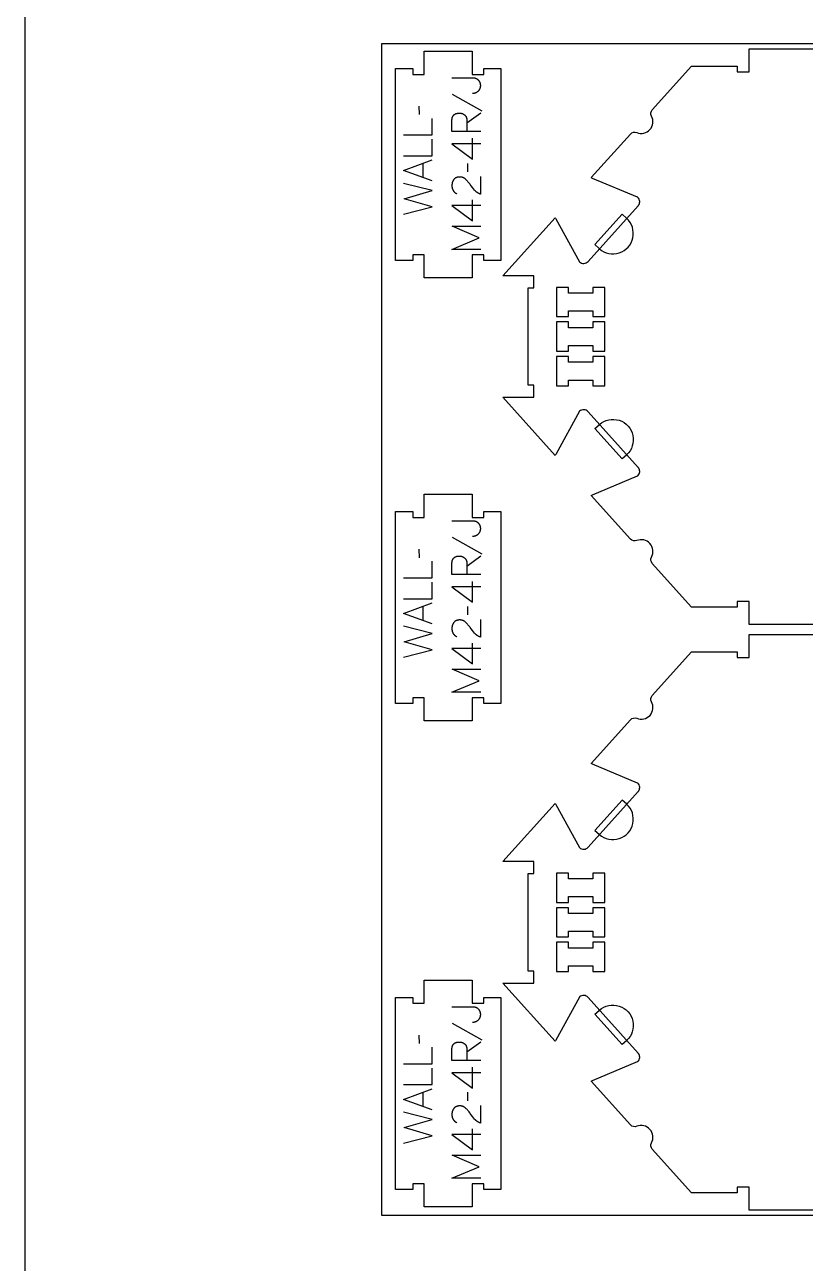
# Model space of a CAD drawing. Extents: x 0 to 4485, y 0 to 10771.
# Drawn here: x 0 to 813, y 5619 to 6909 of the extents above; entities that cross this region are included whole.
import ezdxf

# ---------------------------------------------------------------- set-up
doc = ezdxf.new("R2010")
doc.units = 0
for name, color, linetype in [('0_SHEET_SPRUCEPLY_2440X122', 1, 'CONTINUOUS'), ('1_ANYTOOL_1MMDEEP_LABELS_S', 2, 'CONTINUOUS'), ('3_ANYTOOL_CUTTHROUGH_INSID', 4, 'CONTINUOUS'), ('4_ANYTOOL_CUTTHROUGH_OUTSI', 5, 'CONTINUOUS'), ('5_ANYTOOL_HALF_MILL_9MM_IN', 3, 'CONTINUOUS'), ('DONOTCUT', 7, 'CONTINUOUS')]:
    doc.layers.add(name, color=color, linetype=linetype)

msp = doc.modelspace()

# ---------------------------------------------------------------- linework, layer by layer
at = {"layer": '0_SHEET_SPRUCEPLY_2440X122'}
msp.add_lwpolyline([(371.7, 6889.4), (371.7, 5669.4), (2811.7, 5669.4), (2811.7, 6889.4)], close=True, dxfattribs=at)
at = {"layer": '1_ANYTOOL_1MMDEEP_LABELS_S', "color": 2}
for points in [[(466.6, 6837.9), (466.8, 6837.9), (467, 6837.9), (467.2, 6837.9), (467.4, 6837.9), (467.6, 6837.9), (467.8, 6838), (468, 6838), (468.2, 6838), (468.4, 6838.1), (468.6, 6838.1), (468.8, 6838.1), (469, 6838.2), (469.2, 6838.2), (469.4, 6838.3), (469.5, 6838.4), (469.7, 6838.4), (469.9, 6838.5), (470.1, 6838.6), (470.3, 6838.7), (470.5, 6838.7), (470.6, 6838.8), (470.8, 6838.9), (471, 6839), (471.2, 6839.1), (471.3, 6839.2), (471.5, 6839.3), (471.7, 6839.5), (471.8, 6839.6), (472, 6839.7), (472.2, 6839.8), (472.3, 6840), (472.5, 6840.1), (472.7, 6840.2), (472.8, 6840.4), (473, 6840.5), (473.1, 6840.7), (473.2, 6840.8), (473.4, 6841), (473.5, 6841.1), (473.6, 6841.3), (473.7, 6841.4), (473.9, 6841.6), (474, 6841.8), (474.1, 6841.9), (474.2, 6842.1), (474.3, 6842.3), (474.3, 6842.5), (474.4, 6842.6), (474.5, 6842.8), (474.6, 6843), (474.6, 6843.2), (474.7, 6843.4), (474.8, 6843.6), (474.8, 6843.8), (474.9, 6844), (474.9, 6844.2), (474.9, 6844.4), (475, 6844.6), (475, 6844.8), (475, 6845), (475, 6845.2), (475.1, 6845.5), (475.1, 6845.7), (475.1, 6845.9), (475.1, 6846.1), (475.1, 6846.3), (475, 6846.5), (475, 6846.7), (475, 6846.9), (475, 6847.1), (475, 6847.3), (474.9, 6847.5), (474.9, 6847.7), (474.8, 6847.9), (474.8, 6848.1), (474.7, 6848.3), (474.7, 6848.5), (474.6, 6848.7), (474.6, 6848.8), (474.5, 6849), (474.4, 6849.2), (474.3, 6849.3), (474.2, 6849.5), (474.1, 6849.7), (474.1, 6849.8), (474, 6850), (473.9, 6850.2), (473.7, 6850.3), (473.6, 6850.5), (473.5, 6850.6), (473.4, 6850.8), (473.3, 6850.9), (473.1, 6851.1), (473, 6851.2), (472.9, 6851.3), (472.7, 6851.5), (472.6, 6851.6), (472.4, 6851.7), (472.3, 6851.9), (472.1, 6852), (471.9, 6852.1), (471.8, 6852.2), (471.6, 6852.3), (471.5, 6852.4), (471.3, 6852.5), (471.1, 6852.6), (471, 6852.7), (470.8, 6852.8), (470.6, 6852.9), (470.5, 6852.9), (470.3, 6853), (470.1, 6853.1), (469.9, 6853.1), (469.7, 6853.2), (469.5, 6853.3), (469.4, 6853.3), (469.2, 6853.4), (469, 6853.4), (468.8, 6853.4), (468.6, 6853.5), (468.4, 6853.5), (468.2, 6853.5), (468, 6853.6), (467.8, 6853.6), (467.6, 6853.6), (467.4, 6853.6), (467.2, 6853.6), (467, 6853.6), (445.1, 6853.6)], [(445.5, 6836.8), (476.3, 6819.6)], [(410.7, 6824.4), (410.8, 6815.6)], [(394.6, 6794.6), (424.6, 6794.6), (424.6, 6811.7)], [(475.1, 6797.9), (445.1, 6797.9), (445.1, 6809.2), (445.1, 6809.7), (445.1, 6810.2), (445.1, 6810.4), (445.1, 6810.6), (445.2, 6810.9), (445.2, 6811.1), (445.2, 6811.3), (445.3, 6811.5), (445.3, 6811.7), (445.3, 6811.9), (445.4, 6812.1), (445.4, 6812.3), (445.5, 6812.5), (445.6, 6812.7), (445.6, 6812.9), (445.7, 6813.1), (445.8, 6813.2), (445.8, 6813.4), (445.9, 6813.6), (446, 6813.8), (446.1, 6813.9), (446.2, 6814.1), (446.3, 6814.2), (446.4, 6814.4), (446.5, 6814.5), (446.6, 6814.7), (446.7, 6814.8), (446.8, 6814.9), (446.9, 6815.1), (447, 6815.2), (447.2, 6815.3), (447.3, 6815.4), (447.4, 6815.5), (447.6, 6815.7), (447.7, 6815.8), (447.8, 6815.9), (448, 6816), (448.1, 6816.1), (448.3, 6816.2), (448.4, 6816.2), (448.6, 6816.3), (448.8, 6816.4), (448.9, 6816.5), (449.1, 6816.6), (449.3, 6816.6), (449.5, 6816.7), (449.7, 6816.7), (449.9, 6816.8), (450, 6816.9), (450.2, 6816.9), (450.4, 6816.9), (450.7, 6817), (450.9, 6817), (451.1, 6817.1), (451.3, 6817.1), (451.5, 6817.1), (451.7, 6817.1), (452, 6817.2), (452.4, 6817.2), (452.9, 6817.2), (453.1, 6817.2), (453.3, 6817.2), (453.4, 6817.2), (453.6, 6817.2), (453.8, 6817.1), (454, 6817.1), (454.1, 6817.1), (454.3, 6817.1), (454.5, 6817), (454.6, 6817), (454.8, 6817), (455, 6816.9), (455.1, 6816.9), (455.3, 6816.8), (455.5, 6816.8), (455.6, 6816.7), (455.8, 6816.7), (455.9, 6816.6), (456.1, 6816.6), (456.3, 6816.5), (456.4, 6816.4), (456.6, 6816.3), (456.7, 6816.3), (456.9, 6816.2), (457, 6816.1), (457.2, 6816), (457.3, 6815.9), (457.5, 6815.8), (457.7, 6815.7), (457.8, 6815.6), (457.9, 6815.5), (458.1, 6815.4), (458.2, 6815.3), (458.4, 6815.2), (458.5, 6815.1), (458.7, 6814.9), (458.8, 6814.8), (458.9, 6814.7), (459, 6814.6), (459.1, 6814.4), (459.2, 6814.3), (459.3, 6814.2), (459.4, 6814), (459.5, 6813.9), (459.6, 6813.8), (459.7, 6813.6), (459.8, 6813.5), (459.9, 6813.3), (460, 6813.2), (460, 6813), (460.1, 6812.9), (460.2, 6812.7), (460.2, 6812.5), (460.3, 6812.4), (460.3, 6812.2), (460.4, 6812.1), (460.4, 6811.9), (460.4, 6811.7), (460.5, 6811.5), (460.5, 6811.4), (460.5, 6811.2), (460.5, 6811), (460.5, 6810.8), (460.6, 6808.9), (460.6, 6806.9), (460.6, 6797.9)], [(460.6, 6806.9), (475.1, 6817.3)], [(394.6, 6772.8), (424.6, 6772.8), (424.6, 6789.9)], [(475.1, 6785.1), (445, 6785.1), (466.4, 6769.1)], [(466.4, 6769.1), (466.4, 6790.9)], [(424.6, 6746.6), (394.6, 6757.5), (424.6, 6768.5)], [(415, 6750.1), (415, 6765)], [(461.2, 6764.8), (461.3, 6756)], [(475, 6751.1), (475, 6732.8), (474.5, 6732.9), (474.3, 6733), (474.1, 6733.1), (473.9, 6733.2), (473.6, 6733.3), (473.4, 6733.4), (473.2, 6733.5), (473, 6733.6), (472.8, 6733.7), (472.6, 6733.8), (472.4, 6733.9), (472.2, 6734), (472, 6734.1), (471.8, 6734.2), (471.6, 6734.4), (471.4, 6734.5), (471.2, 6734.6), (471, 6734.8), (470.9, 6734.9), (470.7, 6735), (470.5, 6735.2), (470.3, 6735.3), (470.1, 6735.5), (470, 6735.7), (469.8, 6735.8), (469.6, 6736), (469.5, 6736.1), (469.3, 6736.3), (469.1, 6736.5), (468.8, 6736.8), (467.6, 6738.3), (466.4, 6739.8), (465.3, 6741.3), (464.1, 6742.8), (463.6, 6743.6), (463, 6744.3), (462.4, 6745), (461.8, 6745.7), (461.3, 6746.4), (460.7, 6747), (460, 6747.7), (459.4, 6748.3), (459.3, 6748.4), (459.1, 6748.6), (458.9, 6748.7), (458.8, 6748.8), (458.6, 6748.9), (458.5, 6749.1), (458.3, 6749.2), (458.1, 6749.3), (457.9, 6749.4), (457.8, 6749.5), (457.6, 6749.6), (457.4, 6749.7), (457.2, 6749.8), (457, 6749.9), (456.8, 6750), (456.7, 6750), (456.5, 6750.1), (456.3, 6750.2), (456.1, 6750.2), (455.9, 6750.3), (455.7, 6750.3), (455.5, 6750.4), (455.3, 6750.4), (455, 6750.5), (454.8, 6750.5), (454.6, 6750.5), (454.4, 6750.6), (454.2, 6750.6), (454, 6750.6), (453.7, 6750.6), (453.5, 6750.6), (453.3, 6750.6), (453, 6750.6), (452.8, 6750.6), (452.6, 6750.6), (452.3, 6750.6), (452.1, 6750.6), (451.9, 6750.5), (451.6, 6750.5), (451.4, 6750.5), (451.2, 6750.4), (451, 6750.4), (450.8, 6750.3), (450.5, 6750.3), (450.3, 6750.2), (450.1, 6750.1), (449.9, 6750.1), (449.8, 6750), (449.6, 6749.9), (449.4, 6749.8), (449.2, 6749.7), (449, 6749.6), (448.8, 6749.5), (448.7, 6749.4), (448.5, 6749.3), (448.3, 6749.2), (448.2, 6749.1), (448, 6749), (447.9, 6748.8), (447.7, 6748.7), (447.6, 6748.6), (447.4, 6748.4), (447.3, 6748.3), (447.2, 6748.1), (447, 6747.9), (446.9, 6747.8), (446.8, 6747.6), (446.7, 6747.4), (446.6, 6747.3), (446.5, 6747.1), (446.4, 6746.9), (446.3, 6746.8), (446.2, 6746.6), (446.1, 6746.4), (446, 6746.2), (445.9, 6746), (445.8, 6745.8), (445.7, 6745.6), (445.7, 6745.4), (445.6, 6745.2), (445.5, 6745), (445.5, 6744.8), (445.4, 6744.6), (445.4, 6744.4), (445.3, 6744.2), (445.3, 6744), (445.2, 6743.8), (445.2, 6743.6), (445.2, 6743.3), (445.1, 6743.1), (445.1, 6742.9), (445.1, 6742.7), (445.1, 6742.4), (445.1, 6742.2), (445.1, 6741.7), (445.1, 6741.3), (445.1, 6741), (445.1, 6740.6), (445.1, 6740.3), (445.2, 6739.9), (445.2, 6739.6), (445.3, 6739.3), (445.4, 6739), (445.5, 6738.7), (445.5, 6738.5), (445.6, 6738.3), (445.6, 6738.2), (445.7, 6738), (445.7, 6737.9), (445.8, 6737.7), (445.8, 6737.6), (445.9, 6737.5), (446, 6737.3), (446, 6737.2), (446.1, 6737), (446.2, 6736.9), (446.3, 6736.8), (446.3, 6736.6), (446.4, 6736.5), (446.5, 6736.4), (446.6, 6736.2), (446.7, 6736.1), (446.8, 6736), (446.9, 6735.9), (447, 6735.7), (447.1, 6735.6), (447.2, 6735.5), (447.3, 6735.4), (447.4, 6735.3), (447.5, 6735.2), (447.6, 6735), (447.7, 6734.9), (447.8, 6734.8), (447.9, 6734.7), (448.1, 6734.6), (448.2, 6734.5), (448.4, 6734.3), (448.7, 6734.1), (449, 6733.9), (449.3, 6733.7), (449.6, 6733.6), (449.9, 6733.4), (450.2, 6733.2)], [(394.6, 6711.9), (424.6, 6719.6), (395.5, 6728), (424.6, 6736.5), (394.6, 6744)], [(475.1, 6720.9), (445, 6720.9), (466.4, 6704.9)], [(466.4, 6704.9), (466.4, 6726.7)], [(475.1, 6675.3), (445.1, 6675.3), (473.4, 6687.3), (445.2, 6699.3), (475.1, 6699.3)], [(466.6, 6376.5), (466.8, 6376.6), (467, 6376.6), (467.2, 6376.6), (467.4, 6376.6), (467.6, 6376.6), (467.8, 6376.6), (468, 6376.7), (468.2, 6376.7), (468.4, 6376.7), (468.6, 6376.8), (468.8, 6376.8), (469, 6376.9), (469.2, 6376.9), (469.4, 6377), (469.5, 6377), (469.7, 6377.1), (469.9, 6377.2), (470.1, 6377.2), (470.3, 6377.3), (470.5, 6377.4), (470.6, 6377.5), (470.8, 6377.6), (471, 6377.7), (471.2, 6377.8), (471.3, 6377.9), (471.5, 6378), (471.7, 6378.1), (471.8, 6378.2), (472, 6378.4), (472.2, 6378.5), (472.3, 6378.6), (472.5, 6378.8), (472.7, 6378.9), (472.8, 6379), (473, 6379.2), (473.1, 6379.3), (473.2, 6379.5), (473.4, 6379.6), (473.5, 6379.8), (473.6, 6379.9), (473.7, 6380.1), (473.9, 6380.3), (474, 6380.4), (474.1, 6380.6), (474.2, 6380.8), (474.3, 6381), (474.3, 6381.1), (474.4, 6381.3), (474.5, 6381.5), (474.6, 6381.7), (474.6, 6381.9), (474.7, 6382.1), (474.8, 6382.3), (474.8, 6382.5), (474.9, 6382.6), (474.9, 6382.9), (474.9, 6383.1), (475, 6383.3), (475, 6383.5), (475, 6383.7), (475, 6383.9), (475.1, 6384.1), (475.1, 6384.3), (475.1, 6384.6), (475.1, 6384.8), (475.1, 6385), (475, 6385.2), (475, 6385.4), (475, 6385.6), (475, 6385.8), (475, 6386), (474.9, 6386.2), (474.9, 6386.4), (474.8, 6386.6), (474.8, 6386.8), (474.7, 6387), (474.7, 6387.1), (474.6, 6387.3), (474.6, 6387.5), (474.5, 6387.7), (474.4, 6387.8), (474.3, 6388), (474.2, 6388.2), (474.1, 6388.3), (474.1, 6388.5), (474, 6388.7), (473.9, 6388.8), (473.7, 6389), (473.6, 6389.1), (473.5, 6389.3), (473.4, 6389.4), (473.3, 6389.6), (473.1, 6389.7), (473, 6389.9), (472.9, 6390), (472.7, 6390.1), (472.6, 6390.3), (472.4, 6390.4), (472.3, 6390.5), (472.1, 6390.6), (471.9, 6390.8), (471.8, 6390.9), (471.6, 6391), (471.5, 6391.1), (471.3, 6391.2), (471.1, 6391.3), (471, 6391.4), (470.8, 6391.4), (470.6, 6391.5), (470.5, 6391.6), (470.3, 6391.7), (470.1, 6391.7), (469.9, 6391.8), (469.7, 6391.9), (469.5, 6391.9), (469.4, 6392), (469.2, 6392), (469, 6392.1), (468.8, 6392.1), (468.6, 6392.1), (468.4, 6392.2), (468.2, 6392.2), (468, 6392.2), (467.8, 6392.2), (467.6, 6392.3), (467.4, 6392.3), (467.2, 6392.3), (467, 6392.3), (445.1, 6392.3)], [(445.5, 6375.5), (476.3, 6358.3)], [(410.7, 6363), (410.8, 6354.2)], [(394.6, 6333.3), (424.6, 6333.3), (424.6, 6350.4)], [(475.1, 6336.5), (445.1, 6336.5), (445.1, 6347.9), (445.1, 6348.4), (445.1, 6348.8), (445.1, 6349.1), (445.1, 6349.3), (445.2, 6349.5), (445.2, 6349.7), (445.2, 6350), (445.3, 6350.2), (445.3, 6350.4), (445.3, 6350.6), (445.4, 6350.8), (445.4, 6351), (445.5, 6351.2), (445.6, 6351.4), (445.6, 6351.6), (445.7, 6351.7), (445.8, 6351.9), (445.8, 6352.1), (445.9, 6352.3), (446, 6352.4), (446.1, 6352.6), (446.2, 6352.7), (446.3, 6352.9), (446.4, 6353), (446.5, 6353.2), (446.6, 6353.3), (446.7, 6353.5), (446.8, 6353.6), (446.9, 6353.7), (447, 6353.9), (447.2, 6354), (447.3, 6354.1), (447.4, 6354.2), (447.6, 6354.3), (447.7, 6354.4), (447.8, 6354.5), (448, 6354.6), (448.1, 6354.7), (448.3, 6354.8), (448.4, 6354.9), (448.6, 6355), (448.8, 6355.1), (448.9, 6355.1), (449.1, 6355.2), (449.3, 6355.3), (449.5, 6355.4), (449.7, 6355.4), (449.9, 6355.5), (450, 6355.5), (450.2, 6355.6), (450.4, 6355.6), (450.7, 6355.7), (450.9, 6355.7), (451.1, 6355.7), (451.3, 6355.8), (451.5, 6355.8), (451.7, 6355.8), (452, 6355.8), (452.4, 6355.8), (452.9, 6355.8), (453.1, 6355.8), (453.3, 6355.8), (453.4, 6355.8), (453.6, 6355.8), (453.8, 6355.8), (454, 6355.8), (454.1, 6355.8), (454.3, 6355.7), (454.5, 6355.7), (454.6, 6355.7), (454.8, 6355.6), (455, 6355.6), (455.1, 6355.6), (455.3, 6355.5), (455.5, 6355.5), (455.6, 6355.4), (455.8, 6355.3), (455.9, 6355.3), (456.1, 6355.2), (456.3, 6355.2), (456.4, 6355.1), (456.6, 6355), (456.7, 6354.9), (456.9, 6354.8), (457, 6354.8), (457.2, 6354.7), (457.3, 6354.6), (457.5, 6354.5), (457.7, 6354.4), (457.8, 6354.3), (457.9, 6354.2), (458.1, 6354.1), (458.2, 6354), (458.4, 6353.8), (458.5, 6353.7), (458.7, 6353.6), (458.8, 6353.5), (458.9, 6353.4), (459, 6353.2), (459.1, 6353.1), (459.2, 6353), (459.3, 6352.8), (459.4, 6352.7), (459.5, 6352.6), (459.6, 6352.4), (459.7, 6352.3), (459.8, 6352.1), (459.9, 6352), (460, 6351.8), (460, 6351.7), (460.1, 6351.5), (460.2, 6351.4), (460.2, 6351.2), (460.3, 6351), (460.3, 6350.9), (460.4, 6350.7), (460.4, 6350.5), (460.4, 6350.4), (460.5, 6350.2), (460.5, 6350), (460.5, 6349.8), (460.5, 6349.7), (460.5, 6349.5), (460.6, 6347.6), (460.6, 6345.5), (460.6, 6336.6)], [(460.6, 6345.5), (475.1, 6356)], [(394.6, 6311.5), (424.6, 6311.5), (424.6, 6328.6)], [(475.1, 6323.7), (445, 6323.8), (466.4, 6307.8)], [(466.4, 6307.8), (466.4, 6329.5)], [(424.6, 6285.2), (394.6, 6296.1), (424.6, 6307.2)], [(415, 6288.7), (415, 6303.6)], [(461.2, 6303.5), (461.3, 6294.7)], [(394.6, 6250.5), (424.6, 6258.2), (395.5, 6266.7), (424.6, 6275.2), (394.6, 6282.7)], [(475, 6289.8), (475, 6271.5), (474.5, 6271.6), (474.3, 6271.7), (474.1, 6271.8), (473.9, 6271.9), (473.6, 6271.9), (473.4, 6272), (473.2, 6272.1), (473, 6272.2), (472.8, 6272.3), (472.6, 6272.4), (472.4, 6272.6), (472.2, 6272.7), (472, 6272.8), (471.8, 6272.9), (471.6, 6273), (471.4, 6273.2), (471.2, 6273.3), (471, 6273.4), (470.9, 6273.6), (470.7, 6273.7), (470.5, 6273.9), (470.3, 6274), (470.1, 6274.2), (470, 6274.3), (469.8, 6274.5), (469.6, 6274.6), (469.5, 6274.8), (469.3, 6275), (469.1, 6275.2), (468.8, 6275.5), (467.6, 6277), (466.4, 6278.5), (465.3, 6280), (464.1, 6281.5), (463.6, 6282.3), (463, 6283), (462.4, 6283.7), (461.8, 6284.4), (461.3, 6285.1), (460.7, 6285.7), (460, 6286.3), (459.4, 6286.9), (459.3, 6287.1), (459.1, 6287.2), (458.9, 6287.4), (458.8, 6287.5), (458.6, 6287.6), (458.5, 6287.7), (458.3, 6287.9), (458.1, 6288), (457.9, 6288.1), (457.8, 6288.2), (457.6, 6288.3), (457.4, 6288.4), (457.2, 6288.5), (457, 6288.5), (456.8, 6288.6), (456.7, 6288.7), (456.5, 6288.8), (456.3, 6288.8), (456.1, 6288.9), (455.9, 6289), (455.7, 6289), (455.5, 6289.1), (455.3, 6289.1), (455, 6289.1), (454.8, 6289.2), (454.6, 6289.2), (454.4, 6289.2), (454.2, 6289.3), (454, 6289.3), (453.7, 6289.3), (453.5, 6289.3), (453.3, 6289.3), (453, 6289.3), (452.8, 6289.3), (452.6, 6289.3), (452.3, 6289.3), (452.1, 6289.2), (451.9, 6289.2), (451.6, 6289.2), (451.4, 6289.1), (451.2, 6289.1), (451, 6289), (450.8, 6289), (450.5, 6288.9), (450.3, 6288.9), (450.1, 6288.8), (449.9, 6288.7), (449.8, 6288.7), (449.6, 6288.6), (449.4, 6288.5), (449.2, 6288.4), (449, 6288.3), (448.8, 6288.2), (448.7, 6288.1), (448.5, 6288), (448.3, 6287.9), (448.2, 6287.7), (448, 6287.6), (447.9, 6287.5), (447.7, 6287.4), (447.6, 6287.2), (447.4, 6287.1), (447.3, 6286.9), (447.2, 6286.8), (447, 6286.6), (446.9, 6286.4), (446.8, 6286.3), (446.7, 6286.1), (446.6, 6285.9), (446.5, 6285.8), (446.4, 6285.6), (446.3, 6285.4), (446.2, 6285.2), (446.1, 6285.1), (446, 6284.9), (445.9, 6284.7), (445.8, 6284.5), (445.7, 6284.3), (445.7, 6284.1), (445.6, 6283.9), (445.5, 6283.7), (445.5, 6283.5), (445.4, 6283.3), (445.4, 6283.1), (445.3, 6282.9), (445.3, 6282.7), (445.2, 6282.4), (445.2, 6282.2), (445.2, 6282), (445.1, 6281.8), (445.1, 6281.6), (445.1, 6281.3), (445.1, 6281.1), (445.1, 6280.9), (445.1, 6280.4), (445.1, 6280), (445.1, 6279.7), (445.1, 6279.3), (445.1, 6279), (445.2, 6278.6), (445.2, 6278.3), (445.3, 6278), (445.4, 6277.6), (445.5, 6277.3), (445.5, 6277.2), (445.6, 6277), (445.6, 6276.9), (445.7, 6276.7), (445.7, 6276.6), (445.8, 6276.4), (445.8, 6276.3), (445.9, 6276.1), (446, 6276), (446, 6275.8), (446.1, 6275.7), (446.2, 6275.6), (446.3, 6275.4), (446.3, 6275.3), (446.4, 6275.2), (446.5, 6275), (446.6, 6274.9), (446.7, 6274.8), (446.8, 6274.7), (446.9, 6274.5), (447, 6274.4), (447.1, 6274.3), (447.2, 6274.2), (447.3, 6274.1), (447.4, 6273.9), (447.5, 6273.8), (447.6, 6273.7), (447.7, 6273.6), (447.8, 6273.5), (447.9, 6273.4), (448.1, 6273.3), (448.2, 6273.2), (448.4, 6273), (448.7, 6272.8), (449, 6272.6), (449.3, 6272.4), (449.6, 6272.2), (449.9, 6272.1), (450.2, 6271.9)], [(475.1, 6259.5), (445, 6259.6), (466.4, 6243.6)], [(466.4, 6243.6), (466.4, 6265.3)], [(475.1, 6214), (445.1, 6214), (473.4, 6226), (445.2, 6238), (475.1, 6238)], [(466.6, 5870.5), (466.8, 5870.5), (467, 5870.5), (467.2, 5870.5), (467.4, 5870.5), (467.6, 5870.6), (467.8, 5870.6), (468, 5870.6), (468.2, 5870.6), (468.4, 5870.7), (468.6, 5870.7), (468.8, 5870.8), (469, 5870.8), (469.2, 5870.9), (469.4, 5870.9), (469.5, 5871), (469.7, 5871.1), (469.9, 5871.1), (470.1, 5871.2), (470.3, 5871.3), (470.5, 5871.4), (470.6, 5871.5), (470.8, 5871.5), (471, 5871.6), (471.2, 5871.7), (471.3, 5871.8), (471.5, 5872), (471.7, 5872.1), (471.8, 5872.2), (472, 5872.3), (472.2, 5872.4), (472.3, 5872.6), (472.5, 5872.7), (472.7, 5872.8), (472.8, 5873), (473, 5873.1), (473.1, 5873.3), (473.2, 5873.4), (473.4, 5873.6), (473.5, 5873.7), (473.6, 5873.9), (473.7, 5874.1), (473.9, 5874.2), (474, 5874.4), (474.1, 5874.6), (474.2, 5874.7), (474.3, 5874.9), (474.3, 5875.1), (474.4, 5875.3), (474.5, 5875.4), (474.6, 5875.6), (474.6, 5875.8), (474.7, 5876), (474.8, 5876.2), (474.8, 5876.4), (474.9, 5876.6), (474.9, 5876.8), (474.9, 5877), (475, 5877.2), (475, 5877.4), (475, 5877.6), (475, 5877.9), (475.1, 5878.1), (475.1, 5878.3), (475.1, 5878.5), (475.1, 5878.7), (475.1, 5878.9), (475, 5879.1), (475, 5879.4), (475, 5879.6), (475, 5879.8), (475, 5880), (474.9, 5880.2), (474.9, 5880.3), (474.8, 5880.5), (474.8, 5880.7), (474.7, 5880.9), (474.7, 5881.1), (474.6, 5881.3), (474.6, 5881.4), (474.5, 5881.6), (474.4, 5881.8), (474.3, 5882), (474.2, 5882.1), (474.1, 5882.3), (474.1, 5882.5), (474, 5882.6), (473.9, 5882.8), (473.7, 5882.9), (473.6, 5883.1), (473.5, 5883.2), (473.4, 5883.4), (473.3, 5883.5), (473.1, 5883.7), (473, 5883.8), (472.9, 5884), (472.7, 5884.1), (472.6, 5884.2), (472.4, 5884.3), (472.3, 5884.5), (472.1, 5884.6), (471.9, 5884.7), (471.8, 5884.8), (471.6, 5884.9), (471.5, 5885), (471.3, 5885.1), (471.1, 5885.2), (471, 5885.3), (470.8, 5885.4), (470.6, 5885.5), (470.5, 5885.6), (470.3, 5885.6), (470.1, 5885.7), (469.9, 5885.8), (469.7, 5885.8), (469.5, 5885.9), (469.4, 5885.9), (469.2, 5886), (469, 5886), (468.8, 5886.1), (468.6, 5886.1), (468.4, 5886.1), (468.2, 5886.2), (468, 5886.2), (467.8, 5886.2), (467.6, 5886.2), (467.4, 5886.2), (467.2, 5886.2), (467, 5886.2), (445.1, 5886.2)], [(445.5, 5869.4), (476.3, 5852.2)], [(410.7, 5857), (410.8, 5848.2)], [(394.6, 5827.2), (424.6, 5827.2), (424.6, 5844.3)], [(475.1, 5830.5), (445.1, 5830.5), (445.1, 5841.8), (445.1, 5842.3), (445.1, 5842.8), (445.1, 5843), (445.1, 5843.3), (445.2, 5843.5), (445.2, 5843.7), (445.2, 5843.9), (445.3, 5844.1), (445.3, 5844.3), (445.3, 5844.5), (445.4, 5844.7), (445.4, 5844.9), (445.5, 5845.1), (445.6, 5845.3), (445.6, 5845.5), (445.7, 5845.7), (445.8, 5845.9), (445.8, 5846), (445.9, 5846.2), (446, 5846.4), (446.1, 5846.5), (446.2, 5846.7), (446.3, 5846.8), (446.4, 5847), (446.5, 5847.1), (446.6, 5847.3), (446.7, 5847.4), (446.8, 5847.6), (446.9, 5847.7), (447, 5847.8), (447.2, 5847.9), (447.3, 5848.1), (447.4, 5848.2), (447.6, 5848.3), (447.7, 5848.4), (447.8, 5848.5), (448, 5848.6), (448.1, 5848.7), (448.3, 5848.8), (448.4, 5848.9), (448.6, 5848.9), (448.8, 5849), (448.9, 5849.1), (449.1, 5849.2), (449.3, 5849.2), (449.5, 5849.3), (449.7, 5849.4), (449.9, 5849.4), (450, 5849.5), (450.2, 5849.5), (450.4, 5849.6), (450.7, 5849.6), (450.9, 5849.6), (451.1, 5849.7), (451.3, 5849.7), (451.5, 5849.7), (451.7, 5849.8), (452, 5849.8), (452.4, 5849.8), (452.9, 5849.8), (453.1, 5849.8), (453.3, 5849.8), (453.4, 5849.8), (453.6, 5849.8), (453.8, 5849.8), (454, 5849.7), (454.1, 5849.7), (454.3, 5849.7), (454.5, 5849.7), (454.6, 5849.6), (454.8, 5849.6), (455, 5849.6), (455.1, 5849.5), (455.3, 5849.5), (455.5, 5849.4), (455.6, 5849.4), (455.8, 5849.3), (455.9, 5849.2), (456.1, 5849.2), (456.3, 5849.1), (456.4, 5849), (456.6, 5849), (456.7, 5848.9), (456.9, 5848.8), (457, 5848.7), (457.2, 5848.6), (457.3, 5848.5), (457.5, 5848.4), (457.7, 5848.3), (457.8, 5848.2), (457.9, 5848.1), (458.1, 5848), (458.2, 5847.9), (458.4, 5847.8), (458.5, 5847.7), (458.7, 5847.6), (458.8, 5847.4), (458.9, 5847.3), (459, 5847.2), (459.1, 5847.1), (459.2, 5846.9), (459.3, 5846.8), (459.4, 5846.7), (459.5, 5846.5), (459.6, 5846.4), (459.7, 5846.2), (459.8, 5846.1), (459.9, 5845.9), (460, 5845.8), (460, 5845.6), (460.1, 5845.5), (460.2, 5845.3), (460.2, 5845.2), (460.3, 5845), (460.3, 5844.8), (460.4, 5844.7), (460.4, 5844.5), (460.4, 5844.3), (460.5, 5844.2), (460.5, 5844), (460.5, 5843.8), (460.5, 5843.6), (460.5, 5843.4), (460.6, 5841.5), (460.6, 5839.5), (460.6, 5830.5)], [(460.6, 5839.5), (475.1, 5849.9)], [(394.6, 5805.4), (424.6, 5805.4), (424.6, 5822.5)], [(475.1, 5817.7), (445, 5817.7), (466.4, 5801.7)], [(466.4, 5801.7), (466.4, 5823.5)], [(424.6, 5779.2), (394.6, 5790.1), (424.6, 5801.1)], [(415, 5782.7), (415, 5797.6)], [(461.2, 5797.4), (461.3, 5788.6)], [(475, 5783.7), (475, 5765.4), (474.5, 5765.6), (474.3, 5765.6), (474.1, 5765.7), (473.9, 5765.8), (473.6, 5765.9), (473.4, 5766), (473.2, 5766.1), (473, 5766.2), (472.8, 5766.3), (472.6, 5766.4), (472.4, 5766.5), (472.2, 5766.6), (472, 5766.7), (471.8, 5766.9), (471.6, 5767), (471.4, 5767.1), (471.2, 5767.2), (471, 5767.4), (470.9, 5767.5), (470.7, 5767.7), (470.5, 5767.8), (470.3, 5768), (470.1, 5768.1), (470, 5768.3), (469.8, 5768.4), (469.6, 5768.6), (469.5, 5768.8), (469.3, 5768.9), (469.1, 5769.1), (468.8, 5769.5), (467.6, 5770.9), (466.4, 5772.4), (465.3, 5773.9), (464.1, 5775.5), (463.6, 5776.2), (463, 5777), (462.4, 5777.7), (461.8, 5778.4), (461.3, 5779), (460.7, 5779.7), (460, 5780.3), (459.4, 5780.9), (459.3, 5781), (459.1, 5781.2), (458.9, 5781.3), (458.8, 5781.4), (458.6, 5781.6), (458.5, 5781.7), (458.3, 5781.8), (458.1, 5781.9), (457.9, 5782), (457.8, 5782.1), (457.6, 5782.2), (457.4, 5782.3), (457.2, 5782.4), (457, 5782.5), (456.8, 5782.6), (456.7, 5782.7), (456.5, 5782.7), (456.3, 5782.8), (456.1, 5782.9), (455.9, 5782.9), (455.7, 5783), (455.5, 5783), (455.3, 5783.1), (455, 5783.1), (454.8, 5783.1), (454.6, 5783.2), (454.4, 5783.2), (454.2, 5783.2), (454, 5783.2), (453.7, 5783.2), (453.5, 5783.2), (453.3, 5783.2), (453, 5783.2), (452.8, 5783.2), (452.6, 5783.2), (452.3, 5783.2), (452.1, 5783.2), (451.9, 5783.2), (451.6, 5783.1), (451.4, 5783.1), (451.2, 5783), (451, 5783), (450.8, 5782.9), (450.5, 5782.9), (450.3, 5782.8), (450.1, 5782.8), (449.9, 5782.7), (449.8, 5782.6), (449.6, 5782.5), (449.4, 5782.4), (449.2, 5782.4), (449, 5782.3), (448.8, 5782.2), (448.7, 5782), (448.5, 5781.9), (448.3, 5781.8), (448.2, 5781.7), (448, 5781.6), (447.9, 5781.4), (447.7, 5781.3), (447.6, 5781.2), (447.4, 5781), (447.3, 5780.9), (447.2, 5780.7), (447, 5780.6), (446.9, 5780.4), (446.8, 5780.2), (446.7, 5780.1), (446.6, 5779.9), (446.5, 5779.7), (446.4, 5779.5), (446.3, 5779.4), (446.2, 5779.2), (446.1, 5779), (446, 5778.8), (445.9, 5778.6), (445.8, 5778.4), (445.7, 5778.2), (445.7, 5778.1), (445.6, 5777.9), (445.5, 5777.7), (445.5, 5777.5), (445.4, 5777.2), (445.4, 5777), (445.3, 5776.8), (445.3, 5776.6), (445.2, 5776.4), (445.2, 5776.2), (445.2, 5776), (445.1, 5775.7), (445.1, 5775.5), (445.1, 5775.3), (445.1, 5775), (445.1, 5774.8), (445.1, 5774.3), (445.1, 5774), (445.1, 5773.6), (445.1, 5773.3), (445.1, 5772.9), (445.2, 5772.6), (445.2, 5772.2), (445.3, 5771.9), (445.4, 5771.6), (445.5, 5771.3), (445.5, 5771.1), (445.6, 5771), (445.6, 5770.8), (445.7, 5770.7), (445.7, 5770.5), (445.8, 5770.4), (445.8, 5770.2), (445.9, 5770.1), (446, 5769.9), (446, 5769.8), (446.1, 5769.7), (446.2, 5769.5), (446.3, 5769.4), (446.3, 5769.3), (446.4, 5769.1), (446.5, 5769), (446.6, 5768.9), (446.7, 5768.7), (446.8, 5768.6), (446.9, 5768.5), (447, 5768.4), (447.1, 5768.2), (447.2, 5768.1), (447.3, 5768), (447.4, 5767.9), (447.5, 5767.8), (447.6, 5767.7), (447.7, 5767.6), (447.8, 5767.4), (447.9, 5767.3), (448.1, 5767.2), (448.2, 5767.1), (448.4, 5766.9), (448.7, 5766.7), (449, 5766.5), (449.3, 5766.4), (449.6, 5766.2), (449.9, 5766), (450.2, 5765.8)], [(394.6, 5744.5), (424.6, 5752.2), (395.5, 5760.6), (424.6, 5769.1), (394.6, 5776.6)], [(475.1, 5753.5), (445, 5753.5), (466.4, 5737.5)], [(466.4, 5737.5), (466.4, 5759.3)], [(475.1, 5707.9), (445.1, 5707.9), (473.4, 5719.9), (445.2, 5731.9), (475.1, 5731.9)]]:
    msp.add_lwpolyline(points, dxfattribs=at)
at = {"layer": '3_ANYTOOL_CUTTHROUGH_INSID', "color": 4}
for points in [[(554, 6635.7), (554, 6605.2), (566.5, 6605.2), (566.5, 6611.2), (592, 6611.2), (592, 6605.2), (604.5, 6605.2), (604.5, 6635.7), (592, 6635.7), (592, 6629.7), (566.5, 6629.7), (566.5, 6635.7)], [(554, 6599.7), (554, 6569.2), (566.5, 6569.2), (566.5, 6575.2), (592, 6575.2), (592, 6569.2), (604.5, 6569.2), (604.5, 6599.7), (592, 6599.7), (592, 6593.7), (566.5, 6593.7), (566.5, 6599.7)], [(554, 6563.7), (554, 6533.2), (566.5, 6533.2), (566.5, 6539.2), (592, 6539.2), (592, 6533.2), (604.5, 6533.2), (604.5, 6563.7), (592, 6563.7), (592, 6557.7), (566.5, 6557.7), (566.5, 6563.7)], [(554, 6025.7), (554, 5995.2), (566.5, 5995.2), (566.5, 6001.2), (592, 6001.2), (592, 5995.2), (604.5, 5995.2), (604.5, 6025.7), (592, 6025.7), (592, 6019.7), (566.5, 6019.7), (566.5, 6025.7)], [(554, 5989.7), (554, 5959.2), (566.5, 5959.2), (566.5, 5965.2), (592, 5965.2), (592, 5959.2), (604.5, 5959.2), (604.5, 5989.7), (592, 5989.7), (592, 5983.7), (566.5, 5983.7), (566.5, 5989.7)], [(554, 5953.7), (554, 5923.2), (566.5, 5923.2), (566.5, 5929.2), (592, 5929.2), (592, 5923.2), (604.5, 5923.2), (604.5, 5953.7), (592, 5953.7), (592, 5947.7), (566.5, 5947.7), (566.5, 5953.7)]]:
    msp.add_lwpolyline(points, close=True, dxfattribs=at)
at = {"layer": '4_ANYTOOL_CUTTHROUGH_OUTSI'}
for points in [[(496.2, 6863.5), (496.2, 6663.5), (478.2, 6663.5), (478.2, 6669.5), (466.2, 6669.5), (466.2, 6645.5), (416.2, 6645.5), (416.2, 6669.5), (404.2, 6669.5), (404.2, 6663.5), (386.2, 6663.5), (386.2, 6863.5), (404.2, 6863.5), (404.2, 6857.5), (416.2, 6857.5), (416.2, 6881.5), (466.2, 6881.5), (466.2, 6857.5), (478.2, 6857.5), (478.2, 6863.5)], [(496.2, 6402.2), (496.2, 6202.2), (478.2, 6202.2), (478.2, 6208.2), (466.2, 6208.2), (466.2, 6184.2), (416.2, 6184.2), (416.2, 6208.2), (404.2, 6208.2), (404.2, 6202.2), (386.2, 6202.2), (386.2, 6402.2), (404.2, 6402.2), (404.2, 6396.2), (416.2, 6396.2), (416.2, 6420.2), (466.2, 6420.2), (466.2, 6396.2), (478.2, 6396.2), (478.2, 6402.2)], [(496.2, 5896.1), (496.2, 5696.1), (478.2, 5696.1), (478.2, 5702.1), (466.2, 5702.1), (466.2, 5678.1), (416.2, 5678.1), (416.2, 5702.1), (404.2, 5702.1), (404.2, 5696.1), (386.2, 5696.1), (386.2, 5896.1), (404.2, 5896.1), (404.2, 5890.1), (416.2, 5890.1), (416.2, 5914.1), (466.2, 5914.1), (466.2, 5890.1), (478.2, 5890.1), (478.2, 5896.1)]]:
    msp.add_lwpolyline(points, close=True, dxfattribs=at)
at = {"layer": '4_ANYTOOL_CUTTHROUGH_OUTSI', "color": 5}
for points in [[(836.7, 6284.7), (754.9, 6284.7), (754.9, 6308.7), (742.6, 6308.7), (742.4, 6308.7), (742.4, 6302.7), (694.9, 6302.7), (653.9, 6348.2), (653.9, 6348.2, -0.317837), (653.1, 6354.8, 0.707107), (637.7, 6372, -0.317837), (631.2, 6373.4), (590.3, 6418.9, -0.061485), (591.5, 6419.6), (638.6, 6439.4), (638.7, 6439.4), (638.7, 6439.4), (638.7, 6439.4, 0.198912), (640.8, 6443.7), (640.8, 6443.9), (640.8, 6444), (640.8, 6444.2), (640.8, 6444.3), (640.8, 6444.5), (640.8, 6444.6), (640.7, 6444.8), (640.7, 6444.9), (640.7, 6445.1), (640.7, 6445.2), (640.6, 6445.4), (640.6, 6445.5), (640.6, 6445.7), (640.5, 6445.8), (640.5, 6446), (640.4, 6446.1), (640.4, 6446.3), (640.3, 6446.4), (640.3, 6446.6), (640.2, 6446.7), (640.1, 6446.9), (640.1, 6447), (640, 6447.1), (639.9, 6447.3), (639.8, 6447.4), (639.7, 6447.5), (639.6, 6447.6), (639.6, 6447.8), (639.5, 6447.9), (639.4, 6448), (639.3, 6448.1), (639.2, 6448.2), (587, 6506.2, 0.414214), (578.2, 6506.7), (578.1, 6506.6), (578.1, 6506.6), (553.5, 6461.7), (553.5, 6461.7, -0.061485), (552.7, 6460.6), (498.2, 6521.2), (530.5, 6521.2), (530.5, 6533.7), (524.5, 6533.7), (524.5, 6635.2), (530.5, 6635.2), (530.5, 6647.7), (498.2, 6647.7), (552.7, 6708.2), (552.7, 6708.2, -0.061485), (553.5, 6707.1), (578.1, 6662.2), (578.1, 6662.2), (578.2, 6662.2), (578.2, 6662.2, 0.414214), (587, 6662.6), (639.2, 6720.6), (639.3, 6720.7), (639.4, 6720.8), (639.5, 6721), (639.6, 6721.1), (639.6, 6721.2), (639.7, 6721.3), (639.8, 6721.5), (639.9, 6721.6), (640, 6721.7), (640.1, 6721.9), (640.1, 6722), (640.2, 6722.1), (640.3, 6722.3), (640.3, 6722.4), (640.4, 6722.6), (640.4, 6722.7), (640.5, 6722.8), (640.5, 6723), (640.6, 6723.1), (640.6, 6723.3), (640.6, 6723.4), (640.7, 6723.6), (640.7, 6723.8), (640.7, 6723.9), (640.7, 6724.1), (640.8, 6724.2), (640.8, 6724.4), (640.8, 6724.5), (640.8, 6724.7), (640.8, 6724.8), (640.8, 6725), (640.8, 6725.1, 0.198912), (638.7, 6729.4), (638.7, 6729.5), (638.6, 6729.5), (591.5, 6749.2), (591.5, 6749.2, -0.061485), (590.3, 6750), (631.2, 6795.4, -0.317837), (637.7, 6796.9, 0.707107), (653.1, 6814, -0.317837), (653.9, 6820.6), (694.9, 6866.2), (742.4, 6866.2), (742.4, 6860.2), (754.9, 6860.2), (754.9, 6884.2), (836.7, 6884.2)], [(836.7, 5674.7), (754.9, 5674.7), (754.9, 5698.7), (742.4, 5698.7), (742.4, 5692.7), (694.9, 5692.7), (653.9, 5738.2), (653.9, 5738.2, -0.317837), (653.1, 5744.8, 0.707107), (637.7, 5762, -0.317837), (631.2, 5763.4), (590.3, 5808.9, -0.061485), (591.5, 5809.6), (638.6, 5829.4), (638.7, 5829.4), (638.7, 5829.4), (638.7, 5829.4, 0.198912), (640.8, 5833.7), (640.8, 5833.9), (640.8, 5834), (640.8, 5834.2), (640.8, 5834.3), (640.8, 5834.5), (640.8, 5834.6), (640.7, 5834.8), (640.7, 5834.9), (640.7, 5835.1), (640.7, 5835.2), (640.6, 5835.4), (640.6, 5835.5), (640.6, 5835.7), (640.5, 5835.8), (640.5, 5836), (640.4, 5836.1), (640.4, 5836.3), (640.3, 5836.4), (640.3, 5836.6), (640.2, 5836.7), (640.1, 5836.9), (640.1, 5837), (640, 5837.1), (639.9, 5837.3), (639.8, 5837.4), (639.7, 5837.5), (639.6, 5837.6), (639.6, 5837.8), (639.5, 5837.9), (639.4, 5838), (639.3, 5838.1), (639.2, 5838.2), (587, 5896.2, 0.414214), (578.2, 5896.7), (578.1, 5896.6), (578.1, 5896.6), (553.5, 5851.7), (553.5, 5851.7, -0.061485), (552.7, 5850.6), (498.2, 5911.2), (530.5, 5911.2), (530.5, 5923.7), (524.5, 5923.7), (524.5, 6025.2), (530.5, 6025.2), (530.5, 6037.7), (498.2, 6037.7), (552.7, 6098.2), (552.7, 6098.2, -0.061485), (553.5, 6097.1), (578.1, 6052.2), (578.1, 6052.2), (578.2, 6052.2), (578.2, 6052.2, 0.414214), (587, 6052.6), (639.2, 6110.6), (639.3, 6110.7), (639.4, 6110.8), (639.5, 6111), (639.6, 6111.1), (639.6, 6111.2), (639.7, 6111.3), (639.8, 6111.5), (639.9, 6111.6), (640, 6111.7), (640.1, 6111.9), (640.1, 6112), (640.2, 6112.1), (640.3, 6112.3), (640.3, 6112.4), (640.4, 6112.6), (640.4, 6112.7), (640.5, 6112.8), (640.5, 6113), (640.6, 6113.1), (640.6, 6113.3), (640.6, 6113.4), (640.7, 6113.6), (640.7, 6113.8), (640.7, 6113.9), (640.7, 6114.1), (640.8, 6114.2), (640.8, 6114.4), (640.8, 6114.5), (640.8, 6114.7), (640.8, 6114.8), (640.8, 6115), (640.8, 6115.1, 0.198912), (638.7, 6119.4), (638.7, 6119.5), (638.6, 6119.5), (591.5, 6139.2), (591.5, 6139.2, -0.061485), (590.3, 6140), (631.2, 6185.4, -0.317837), (637.7, 6186.9, 0.317837), (651.5, 6190, 0.317837), (653.1, 6204, -0.317837), (653.9, 6210.6), (694.9, 6256.2), (742.4, 6256.2), (742.4, 6250.2), (742.6, 6250.2), (754.9, 6250.2), (754.9, 6274.2), (836.7, 6274.2)]]:
    msp.add_lwpolyline(points, format="xyb", dxfattribs=at)
at = {"layer": '5_ANYTOOL_HALF_MILL_9MM_IN'}
for points in [[(598.7, 6676, 1), (627.1, 6707.6), (626.9, 6707.7), (622.5, 6711.8), (594, 6680.2), (598.5, 6676.2), (598.7, 6676)], [(598.7, 6492.8, -1), (627.1, 6461.3), (626.9, 6461.1), (622.5, 6457.1), (594, 6488.7), (598.5, 6492.7), (598.7, 6492.8)], [(598.7, 6066, 1), (627.1, 6097.6), (626.9, 6097.7), (622.5, 6101.8), (594, 6070.2), (598.5, 6066.2), (598.7, 6066)], [(598.7, 5882.8, -1), (627.1, 5851.3), (626.9, 5851.1), (622.5, 5847.1), (594, 5878.7), (598.5, 5882.7), (598.7, 5882.8)]]:
    msp.add_lwpolyline(points, format="xyb", close=True, dxfattribs=at)
at = {"layer": 'DONOTCUT'}
msp.add_lwpolyline([(0, 0), (3183.4, 0), (3183.4, 7593.4), (0, 7593.4)], close=True, dxfattribs=at)

doc.saveas('drawing.dxf')
